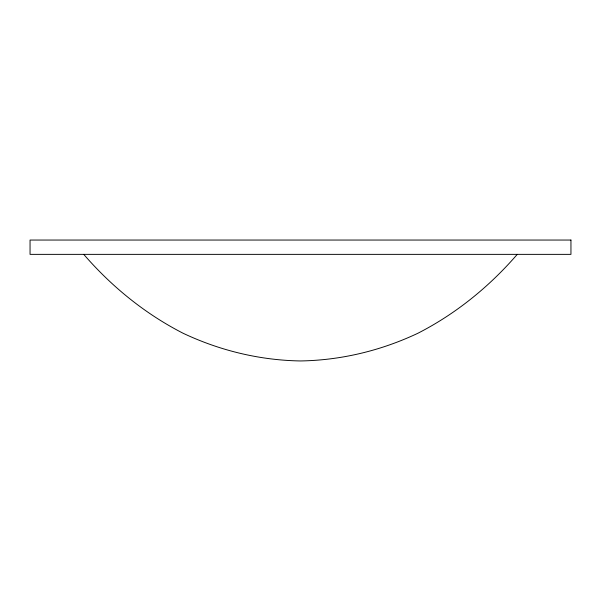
<?xml version="1.0" encoding="UTF-8"?>
<svg xmlns="http://www.w3.org/2000/svg" width="601" height="601" viewBox="0 0 601 601"><rect width="100%" height="100%" fill="white"/><g stroke="black" fill="none" stroke-linecap="round" stroke-linejoin="round"><path stroke-width="0.9" d="M517.258 254.366C489.364 286.624 455.956 313.775 417.943 333.232C381.169 350.608 341.203 360.277 300.5 360.953C259.797 360.277 219.831 350.608 183.057 333.232C145.044 313.775 111.636 286.624 83.742 254.366M570.95 240.047L30.05 240.047L30.05 254.366L570.95 254.366L570.95 240.047"/></g></svg>
